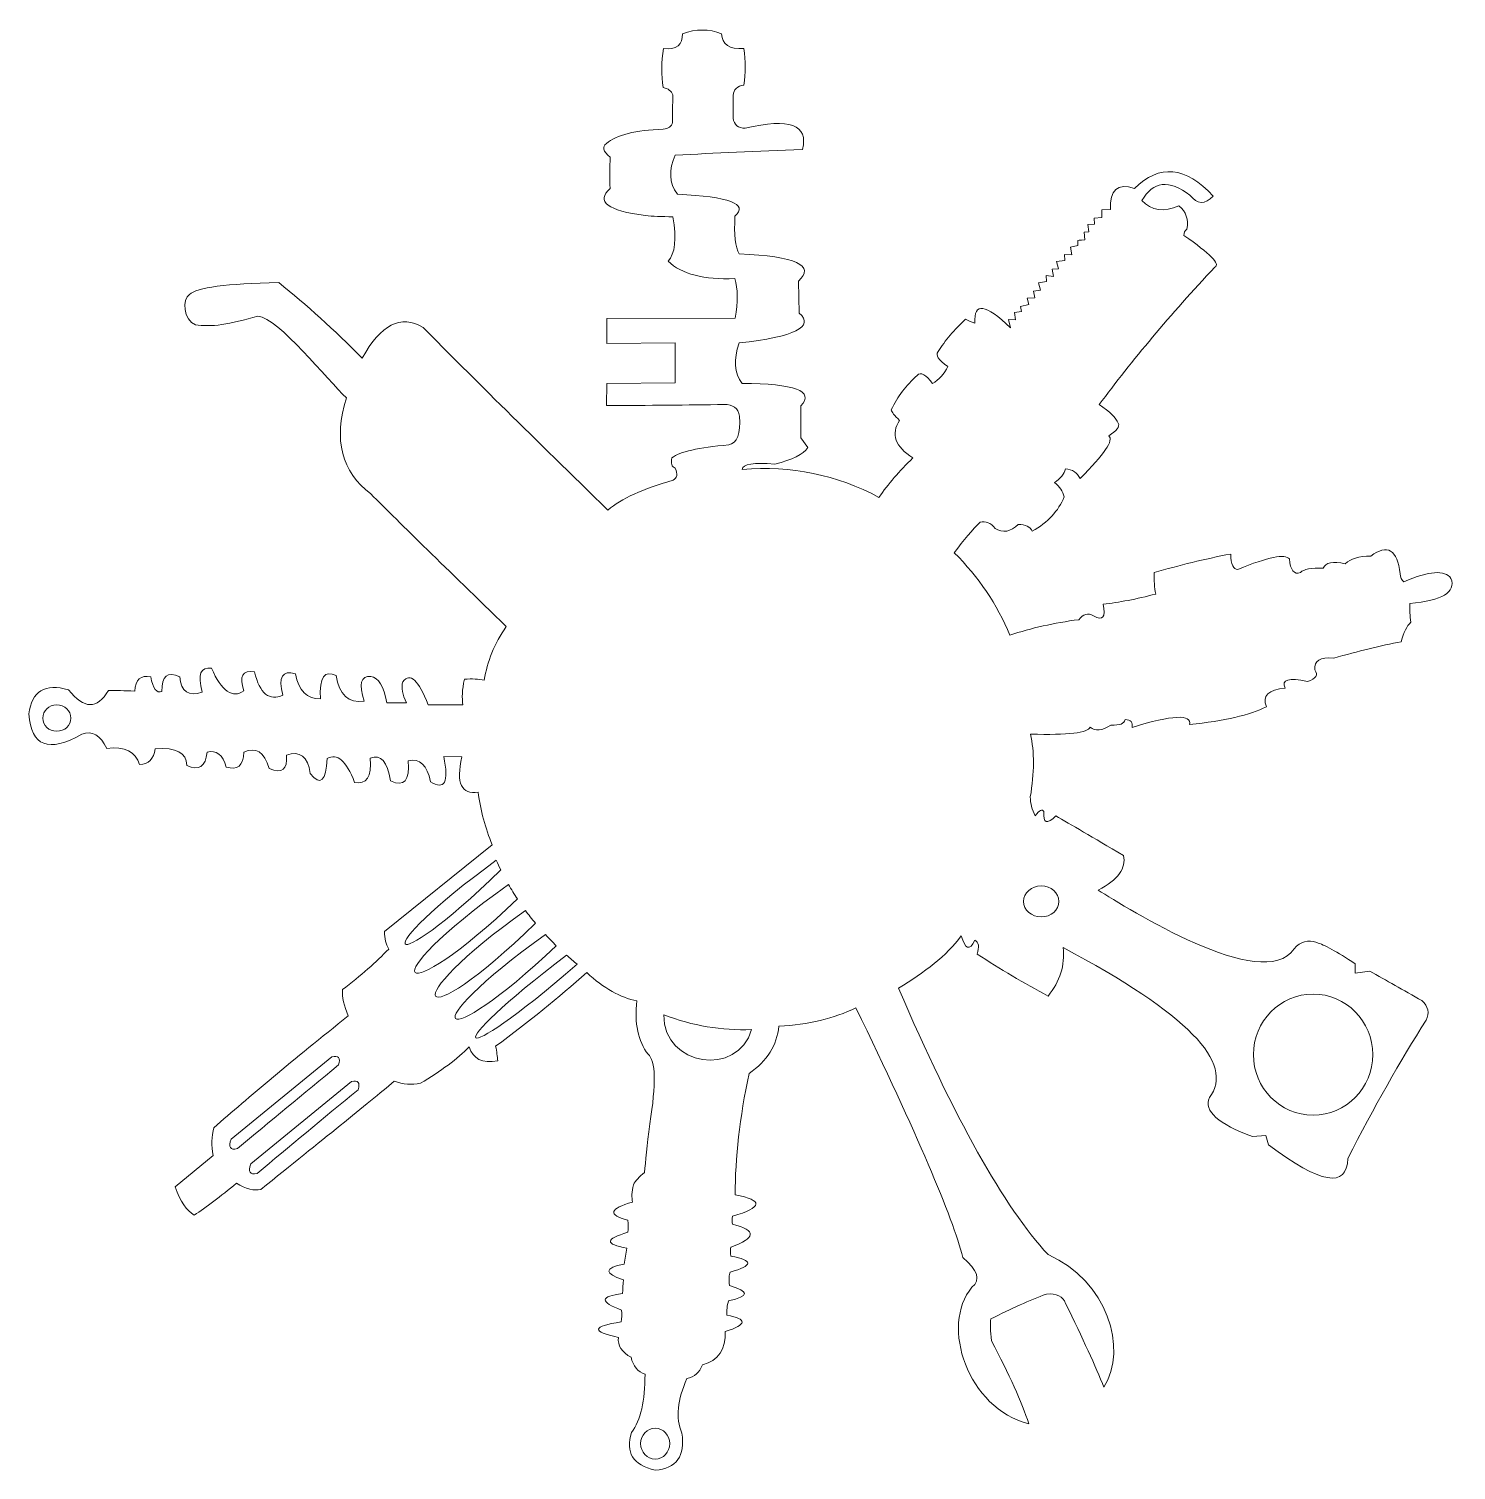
# Model space of a CAD drawing. Header units: centimetres. Extents: x -15.1 to 15.2, y -15.3 to 15.3.
import ezdxf

# ---------------------------------------------------------------- set-up
doc = ezdxf.new("R2010")
doc.units = ezdxf.units.CM
doc.header["$MEASUREMENT"] = 0
doc.layers.add('Layer 1', color=7, linetype='Continuous')

msp = doc.modelspace()

# ---------------------------------------------------------------- linework, layer by layer
at = {"layer": 'Layer 1', "color": 250, "lineweight": 20}
for points, knots in [([(0.10266, 13.22879), (1.04719, 13.45581), (1.45333, 13.30653), (1.32108, 12.78095), (1.32108, 12.78095), (0.3508, 12.74288), (-0.55172, 12.70173), (-1.38647, 12.65749), (-1.38647, 12.65749), (-1.53203, 12.34544), (-1.51733, 12.0691), (-1.34237, 11.82846), (-1.34237, 11.82846), (-0.23294, 11.77318), (0.17569, 11.61737), (-0.11647, 11.36102), (-0.11647, 11.36102), (-0.13831, 10.9672), (-0.10891, 10.69968), (-0.02827, 10.55846), (-0.02827, 10.55846), (1.1826, 10.50424), (1.60299, 10.31021), (1.23291, 9.97638), (1.23291, 9.97638), (1.23291, 9.97638), (1.25055, 9.29728), (1.25055, 9.29728), (1.25055, 9.29728), (1.58589, 9.00727), (1.15962, 8.7956), (-0.02827, 8.66228), (-0.02827, 8.66228), (-0.14764, 8.30694), (-0.12706, 8.01883), (0.03347, 7.79797), (0.03347, 7.79797), (1.16206, 7.79987), (1.57951, 7.64112), (1.28583, 7.32172), (1.28583, 7.32172), (1.28583, 7.32172), (1.28587, 6.64264), (1.28587, 6.64264), (1.28587, 6.64264), (1.28587, 6.64264), (1.4314, 6.43538), (1.4314, 6.43538), (1.4314, 6.43538), (1.34016, 6.29355), (1.10644, 6.17743), (0.73024, 6.08701), (0.73024, 6.08701), (0.28239, 6.12391), (0.05161, 6.08569), (0.03791, 5.97235), (0.03791, 5.97235), (1.08166, 6.05621), (2.05183, 5.85776), (2.9484, 5.37702), (2.9484, 5.37702), (3.14036, 5.65632), (3.38071, 5.93634), (3.66946, 6.21708), (3.66946, 6.21708), (3.29303, 6.45633), (3.19822, 6.72238), (3.38503, 7.01524), (3.38503, 7.01524), (3.27823, 7.11597), (3.21945, 7.19094), (3.20869, 7.24016), (3.20869, 7.24016), (3.34301, 7.52019), (3.52674, 7.7642), (3.7599, 7.97218), (3.7599, 7.97218), (3.84055, 8.05052), (3.94934, 7.99246), (4.08626, 7.79799), (4.08626, 7.79799), (4.22367, 7.88088), (4.33391, 8.00214), (4.41699, 8.16179), (4.41699, 8.16179), (4.21113, 8.29772), (4.14133, 8.40282), (4.20757, 8.47711), (4.20757, 8.47711), (4.35442, 8.7157), (4.54918, 8.94501), (4.79186, 9.16503), (4.79186, 9.16503), (4.83769, 9.14008), (4.90386, 9.11363), (4.99035, 9.08566), (4.99035, 9.08566), (4.96407, 9.53274), (5.21617, 9.49968), (5.74666, 8.98647), (5.74666, 8.98647), (5.74666, 8.98647), (5.70477, 9.16066), (5.70477, 9.16066), (5.70477, 9.16066), (5.70477, 9.16066), (5.8547, 9.15184), (5.8547, 9.15184), (5.8547, 9.15184), (5.8547, 9.15184), (5.83265, 9.31059), (5.83265, 9.31059), (5.83265, 9.31059), (5.83265, 9.31059), (5.98039, 9.32825), (5.98039, 9.32825), (5.98039, 9.32825), (5.98039, 9.32825), (5.95834, 9.44069), (5.95834, 9.44069), (5.95834, 9.44069), (5.95834, 9.44069), (6.13588, 9.48259), (6.13588, 9.48259), (6.13588, 9.48259), (6.13588, 9.48259), (6.10171, 9.61599), (6.10171, 9.61599), (6.10171, 9.61599), (6.10171, 9.61599), (6.26267, 9.6193), (6.26267, 9.6193), (6.26267, 9.6193), (6.26267, 9.6193), (6.23851, 9.76264), (6.23851, 9.76264), (6.23851, 9.76264), (6.23851, 9.76264), (6.38404, 9.78689), (6.38404, 9.78689), (6.38404, 9.78689), (6.38404, 9.78689), (6.34214, 9.94344), (6.34214, 9.94344), (6.34214, 9.94344), (6.34214, 9.94344), (6.51413, 9.96989), (6.51413, 9.96989), (6.51413, 9.96989), (6.51413, 9.96989), (6.50531, 10.09778), (6.50531, 10.09778), (6.50531, 10.09778), (6.50531, 10.09778), (6.66413, 10.07903), (6.66413, 10.07903), (6.66413, 10.07903), (6.66413, 10.07903), (6.63437, 10.23117), (6.63437, 10.23117), (6.63437, 10.23117), (6.63437, 10.23117), (6.76562, 10.23891), (6.76562, 10.23891), (6.76562, 10.23891), (6.76562, 10.23891), (6.72814, 10.39546), (6.72814, 10.39546), (6.72814, 10.39546), (6.72814, 10.39546), (6.90232, 10.4153), (6.90232, 10.4153), (6.90232, 10.4153), (6.90232, 10.4153), (6.89791, 10.54539), (6.89791, 10.54539), (6.89791, 10.54539), (6.89791, 10.54539), (7.05006, 10.53547), (7.05006, 10.53547), (7.05006, 10.53547), (7.05006, 10.53547), (7.02691, 10.70084), (7.02691, 10.70084), (7.02691, 10.70084), (7.02691, 10.70084), (7.17802, 10.73397), (7.17802, 10.73397), (7.17802, 10.73397), (7.17802, 10.73397), (7.18243, 10.84422), (7.18243, 10.84422), (7.18243, 10.84422), (7.16895, 10.84386), (7.21745, 10.8468), (7.32795, 10.85304), (7.32795, 10.85304), (7.32795, 10.85304), (7.31252, 11.0162), (7.31252, 11.0162), (7.31252, 11.0162), (7.31252, 11.0162), (7.41394, 11.02502), (7.41394, 11.02502), (7.41394, 11.02502), (7.41394, 11.02502), (7.38969, 11.18377), (7.38969, 11.18377), (7.38969, 11.18377), (7.38969, 11.18377), (7.53742, 11.18818), (7.53742, 11.18818), (7.53742, 11.18818), (7.53742, 11.18818), (7.5308, 11.31827), (7.5308, 11.31827), (7.5308, 11.31827), (7.5308, 11.31827), (7.69396, 11.3315), (7.69396, 11.3315), (7.69396, 11.3315), (7.69396, 11.3315), (7.69396, 11.49686), (7.69396, 11.49686), (7.69396, 11.49686), (7.69396, 11.49686), (7.87265, 11.50348), (7.87265, 11.50348), (7.87265, 11.50348), (7.85868, 11.91975), (8.02919, 12.06821), (8.38418, 11.94886), (8.38418, 11.94886), (8.91503, 12.47557), (9.47359, 12.42118), (10.05988, 11.7857), (10.05988, 11.7857), (9.88538, 11.60336), (9.72075, 11.60924), (9.56599, 11.80334), (9.56599, 11.80334), (9.12136, 12.14519), (8.78034, 12.10845), (8.54293, 11.6931), (8.54293, 11.6931), (8.74687, 11.4729), (9.00999, 11.43615), (9.33227, 11.58286), (9.33227, 11.58286), (9.48396, 11.45571), (9.53981, 11.28961), (9.49984, 11.08456), (9.49984, 11.08456), (9.45503, 11.05212), (9.43446, 11.00655), (9.43813, 10.94787), (9.43813, 10.94787), (9.99717, 10.56163), (10.21618, 10.3382), (10.09516, 10.27759), (10.09516, 10.27759), (9.14988, 9.26623), (8.32968, 8.29021), (7.63455, 7.34953), (7.63455, 7.34953), (7.86139, 7.20394), (7.99663, 7.07164), (8.04027, 6.95264), (8.04027, 6.95264), (8.07662, 6.88369), (8.009, 6.79549), (7.83742, 6.68805), (7.83742, 6.68805), (7.95118, 6.59679), (7.74833, 6.29399), (7.22888, 5.77966), (7.22888, 5.77966), (7.16941, 5.90353), (7.06504, 5.97115), (6.91578, 5.9825), (6.91578, 5.9825), (6.89029, 5.87756), (6.81238, 5.78055), (6.68207, 5.69146), (6.68207, 5.69146), (6.79553, 5.60722), (6.86462, 5.50579), (6.88932, 5.38719), (6.88932, 5.38719), (6.7674, 5.08708), (6.54103, 4.84307), (6.21022, 4.65517), (6.21022, 4.65517), (6.16955, 4.75326), (6.07036, 4.80251), (5.91267, 4.8029), (5.91267, 4.8029), (5.74957, 4.6438), (5.58495, 4.61439), (5.41881, 4.71468), (5.41881, 4.71468), (5.32787, 4.83525), (5.22277, 4.88008), (5.10351, 4.84918), (5.10351, 4.84918), (4.93759, 4.68908), (4.75312, 4.47227), (4.55009, 4.19874), (4.55009, 4.19874), (5.06823, 3.68603), (5.46218, 3.101), (5.73194, 2.44366), (5.73194, 2.44366), (6.18799, 2.59721), (6.67749, 2.70745), (7.20044, 2.77436), (7.20044, 2.77436), (7.29282, 2.89706), (7.39718, 2.92499), (7.51353, 2.85815), (7.51353, 2.85815), (7.7128, 2.74267), (7.78042, 2.82498), (7.71638, 3.10509), (7.71638, 3.10509), (8.05421, 3.14083), (8.42756, 3.21285), (8.83645, 3.32117), (8.83645, 3.32117), (8.81192, 3.45878), (8.80018, 3.61017), (8.80123, 3.77535), (8.80123, 3.77535), (9.33619, 3.93186), (9.88006, 4.06415), (10.43284, 4.17222), (10.43284, 4.17222), (10.4383, 3.94942), (10.48975, 3.84065), (10.58718, 3.8459), (10.58718, 3.8459), (11.22881, 4.10913), (11.59335, 4.18262), (11.68081, 4.06637), (11.68081, 4.06637), (11.70449, 3.82246), (11.78386, 3.72692), (11.91894, 3.77974), (11.91894, 3.77974), (11.98686, 3.84957), (12.14855, 3.88044), (12.40401, 3.87234), (12.40401, 3.87234), (12.45068, 3.99015), (12.60649, 4.02102), (12.87144, 3.96495), (12.87144, 3.96495), (12.97939, 4.07329), (13.16019, 4.12768), (13.41384, 4.12811), (13.41384, 4.12811), (13.76735, 4.39158), (13.97608, 4.26663), (14.04003, 3.75328), (14.04003, 3.75328), (14.0443, 3.67297), (14.07076, 3.61563), (14.11941, 3.58128), (14.11941, 3.58128), (14.6535, 3.81406), (14.98717, 3.83757), (15.12042, 3.65183), (15.12042, 3.65183), (15.23133, 3.35965), (14.93882, 3.18179), (14.24289, 3.11826), (14.24289, 3.11826), (14.24159, 2.98867), (14.24893, 2.85638), (14.26492, 2.72137), (14.26492, 2.72137), (14.18243, 2.64281), (14.11481, 2.50464), (14.06207, 2.30685), (14.06207, 2.30685), (13.63026, 2.22346), (13.15107, 2.10587), (12.6245, 1.95408), (12.6245, 1.95408), (12.33413, 1.98532), (12.20037, 1.903), (12.22321, 1.70713), (12.22321, 1.70713), (12.30408, 1.60151), (12.25263, 1.51919), (12.06887, 1.46018), (12.06887, 1.46018), (11.66495, 1.54659), (11.5062, 1.49956), (11.59261, 1.31907), (11.59261, 1.31907), (11.23444, 1.28813), (11.10069, 1.15583), (11.19136, 0.92217), (11.19136, 0.92217), (10.84472, 0.74707), (10.30085, 0.62066), (9.55976, 0.54294), (9.55976, 0.54294), (9.60354, 0.76839), (9.1949, 0.74781), (8.33385, 0.4812), (8.33385, 0.4812), (8.35758, 0.59313), (8.3076, 0.64899), (8.18392, 0.64877), (8.18392, 0.64877), (8.17102, 0.56034), (8.07107, 0.52212), (7.88406, 0.53412), (7.88406, 0.53412), (7.69559, 0.40966), (7.5486, 0.39496), (7.44309, 0.49002), (7.44309, 0.49002), (7.39848, 0.36646), (6.97516, 0.31648), (6.17315, 0.34008), (6.17315, 0.34008), (6.25721, -0.03572), (6.25576, -0.4811), (6.16878, -0.99608), (6.16878, -0.99608), (6.17034, -1.1354), (6.20492, -1.26991), (6.27253, -1.39961), (6.27253, -1.39961), (6.36286, -1.2746), (6.4246, -1.24447), (6.45774, -1.30921), (6.45774, -1.30921), (6.43972, -1.55369), (6.52425, -1.58456), (6.71132, -1.40181), (6.71132, -1.40181), (7.0179, -1.57675), (7.49709, -1.85603), (8.14889, -2.23966), (8.14889, -2.23966), (8.21657, -2.51068), (8.03724, -2.75762), (7.6109, -2.98049), (7.6109, -2.98049), (8.23161, -3.35176), (11.1175, -5.20338), (11.78254, -4.22845), (11.78254, -4.22845), (11.92075, -4.06871), (12.08097, -4.02461), (12.26321, -4.09616), (12.26321, -4.09616), (12.41662, -4.1363), (12.69002, -4.28697), (13.08341, -4.54816), (13.08341, -4.54816), (13.08341, -4.54816), (13.08338, -4.74387), (13.08338, -4.74387), (13.08338, -4.74387), (13.08338, -4.74387), (13.39208, -4.70424), (13.39208, -4.70424), (13.39208, -4.70424), (13.7396, -4.89716), (14.11002, -5.10589), (14.50333, -5.33042), (14.50333, -5.33042), (14.63714, -5.4557), (14.66653, -5.59387), (14.59152, -5.74492), (14.59152, -5.74492), (14.03948, -6.61386), (13.48386, -7.59577), (12.92466, -8.69064), (12.92466, -8.69064), (12.90766, -9.32733), (12.34616, -9.23032), (11.24015, -8.39961), (11.24015, -8.39961), (11.24015, -8.39961), (11.17841, -8.19676), (11.17841, -8.19676), (11.17841, -8.19676), (11.17841, -8.19676), (10.89619, -8.22322), (10.89619, -8.22322), (10.89619, -8.22322), (10.16164, -7.95259), (9.85589, -7.67625), (9.97896, -7.39419), (9.97896, -7.39419), (10.54261, -6.66237), (9.50486, -5.59816), (6.86571, -4.20155), (6.86571, -4.20155), (6.90884, -4.57602), (6.803, -4.91998), (6.54821, -5.23343), (6.54821, -5.23343), (6.03027, -4.95616), (5.5261, -4.65777), (5.03569, -4.33827), (5.03569, -4.33827), (5.08845, -4.18546), (5.07228, -4.08698), (4.98718, -4.04282), (4.98718, -4.04282), (4.87914, -4.27685), (4.78362, -4.24524), (4.7006, -3.94801), (4.7006, -3.94801), (4.38032, -4.38447), (3.92025, -4.72624), (3.36448, -5.06591), (3.36448, -5.06591), (4.53937, -7.80935), (5.61463, -9.72978), (6.54617, -10.7346), (6.54617, -10.7346), (7.81058, -11.29006), (8.24714, -12.73352), (7.7368, -13.55683), (7.7368, -13.55683), (7.55779, -13.11761), (7.28586, -12.52232), (6.92101, -11.77095), (6.92101, -11.77095), (6.86366, -11.61896), (6.72696, -11.55281), (6.5109, -11.57251), (6.5109, -11.57251), (6.15636, -11.70598), (5.76243, -11.88237), (5.32909, -12.10168), (5.32909, -12.10168), (5.31341, -12.19877), (5.31855, -12.35458), (5.34451, -12.56912), (5.34451, -12.56912), (5.72087, -13.282), (5.98545, -13.86997), (6.13825, -14.33303), (6.13825, -14.33303), (4.83346, -14.00497), (4.24404, -12.24328), (4.9256, -11.42923), (4.9256, -11.42923), (5.1158, -11.27172), (5.05185, -11.06006), (4.73376, -10.79423), (4.73376, -10.79423), (4.50937, -9.91975), (3.75091, -8.14998), (2.45836, -5.48494), (2.45836, -5.48494), (1.99258, -5.70971), (1.44578, -5.83906), (0.81796, -5.87298), (0.81796, -5.87298), (0.77927, -6.27962), (0.56761, -6.61476), (0.18296, -6.8784), (0.18296, -6.8784), (-0.01424, -7.82019), (-0.11273, -8.68157), (-0.11251, -9.46253), (-0.11251, -9.46253), (0.4937, -9.57545), (0.47497, -9.72758), (-0.16871, -9.91894), (-0.16871, -9.91894), (-0.18025, -9.98087), (-0.17915, -10.03674), (-0.1654, -10.08654), (-0.1654, -10.08654), (0.34733, -10.21784), (0.3341, -10.38063), (-0.20509, -10.57491), (-0.20509, -10.57491), (-0.21313, -10.62266), (-0.21239, -10.6866), (-0.20288, -10.76674), (-0.20288, -10.76674), (0.28144, -10.85563), (0.27629, -10.96807), (-0.21831, -11.10408), (-0.21831, -11.10408), (-0.24576, -11.1631), (-0.25017, -11.25938), (-0.23154, -11.39292), (-0.23154, -11.39292), (0.19905, -11.51375), (0.1917, -11.62106), (-0.25359, -11.71484), (-0.25359, -11.71484), (-0.28332, -11.81972), (-0.29434, -11.92262), (-0.28666, -12.02352), (-0.28666, -12.02352), (0.15411, -12.10485), (0.14235, -12.22098), (-0.32193, -12.3719), (-0.32193, -12.3719), (-0.30629, -12.74867), (-0.46799, -12.98533), (-0.80701, -13.08187), (-0.80701, -13.08187), (-0.86953, -13.24115), (-0.97976, -13.33743), (-1.13772, -13.37072), (-1.13772, -13.37072), (-1.3424, -13.82198), (-1.37915, -14.20858), (-1.24798, -14.53051), (-1.24798, -14.53051), (-1.16908, -15.02046), (-1.35797, -15.28357), (-1.81464, -15.31986), (-1.81464, -15.31986), (-2.28773, -15.20893), (-2.45456, -14.94215), (-2.31512, -14.51951), (-2.31512, -14.51951), (-2.12155, -14.2581), (-2.02674, -13.8436), (-2.0307, -13.27599), (-2.0307, -13.27599), (-2.18508, -13.22509), (-2.2843, -13.10603), (-2.32835, -12.9188), (-2.32835, -12.9188), (-2.52375, -12.81199), (-2.61342, -12.6709), (-2.59736, -12.49551), (-2.59736, -12.49551), (-3.17808, -12.37055), (-3.15823, -12.2603), (-2.53782, -12.16477), (-2.53782, -12.16477), (-2.52294, -12.08711), (-2.52, -12.00408), (-2.52898, -11.91568), (-2.52898, -11.91568), (-2.99785, -11.7356), (-2.99087, -11.618), (-2.50804, -11.5629), (-2.50804, -11.5629), (-2.50185, -11.46443), (-2.49632, -11.36668), (-2.49146, -11.26965), (-2.49146, -11.26965), (-2.90966, -11.13162), (-2.90304, -11.01991), (-2.47162, -10.93451), (-2.47162, -10.93451), (-2.47162, -10.93451), (-2.41429, -10.59497), (-2.41429, -10.59497), (-2.41429, -10.59497), (-2.89126, -10.5135), (-2.88464, -10.40105), (-2.39444, -10.25762), (-2.39444, -10.25762), (-2.38788, -10.18117), (-2.38861, -10.09665), (-2.39664, -10.00407), (-2.39664, -10.00407), (-2.82782, -9.88632), (-2.79402, -9.75697), (-2.29522, -9.61601), (-2.29522, -9.61601), (-2.31782, -9.51866), (-2.31194, -9.39666), (-2.27758, -9.25), (-2.27758, -9.25), (-2.23586, -9.16087), (-2.15648, -9.07415), (-2.03945, -8.98982), (-2.03945, -8.98982), (-2.0232, -8.75713), (-1.98644, -8.41173), (-1.92917, -7.95361), (-1.92917, -7.95361), (-1.79163, -7.09487), (-1.80338, -6.60098), (-1.96443, -6.47195), (-1.96443, -6.47195), (-2.18108, -6.1905), (-2.26046, -5.81126), (-2.20256, -5.33424), (-2.20256, -5.33424), (-2.55256, -5.26671), (-2.9083, -5.0668), (-3.26976, -4.73451), (-3.26976, -4.73451), (-3.86947, -5.26648), (-4.51623, -5.78831), (-5.21006, -6.29999), (-5.21006, -6.29999), (-5.18574, -6.41706), (-5.17104, -6.51996), (-5.16597, -6.60867), (-5.16597, -6.60867), (-5.49492, -6.66915), (-5.69633, -6.57067), (-5.7702, -6.31324), (-5.7702, -6.31324), (-6.02413, -6.57008), (-6.37103, -6.82879), (-6.8109, -7.08935), (-6.8109, -7.08935), (-6.99514, -7.12719), (-7.18035, -7.11249), (-7.36654, -7.04524), (-7.36654, -7.04524), (-7.95157, -7.53099), (-8.8982, -8.29828), (-10.20642, -9.34712), (-10.20642, -9.34712), (-10.34842, -9.38098), (-10.52187, -9.33689), (-10.72677, -9.21483), (-10.72677, -9.21483), (-11.06665, -9.50059), (-11.36651, -9.72695), (-11.62635, -9.89393), (-11.62635, -9.89393), (-11.78036, -9.79931), (-11.91559, -9.5994), (-12.03205, -9.29421), (-12.03205, -9.29421), (-12.03205, -9.29421), (-11.22066, -8.62393), (-11.22066, -8.62393), (-11.22066, -8.62393), (-11.26208, -8.41732), (-11.2562, -8.22035), (-11.20301, -8.03303), (-11.20301, -8.03303), (-10.47108, -7.3874), (-9.51858, -6.59365), (-8.34552, -5.65179), (-8.34552, -5.65179), (-8.43777, -5.43854), (-8.47893, -5.25334), (-8.469, -5.09618), (-8.469, -5.09618), (-8.07461, -4.79831), (-7.74682, -4.51021), (-7.48563, -4.23188), (-7.48563, -4.23188), (-7.54295, -4.13311), (-7.57235, -4.00817), (-7.57382, -3.85705), (-7.57382, -3.85705), (-7.57382, -3.85705), (-5.28081, -2.0138), (-5.28081, -2.0138), (-5.28081, -2.0138), (-5.4299, -1.66204), (-5.52985, -1.28869), (-5.58068, -0.89373), (-5.58068, -0.89373), (-5.93645, -0.95914), (-6.05332, -0.70853), (-5.93128, -0.14189), (-5.93128, -0.14189), (-5.93128, -0.14189), (-6.31496, -0.13529), (-6.31496, -0.13529), (-6.31496, -0.13529), (-6.20044, -0.68253), (-6.29452, -0.86186), (-6.59719, -0.67328), (-6.59719, -0.67328), (-6.66509, -0.31825), (-6.82385, -0.1698), (-7.07347, -0.22791), (-7.07347, -0.22791), (-7.03153, -0.6504), (-7.155, -0.79298), (-7.44389, -0.65565), (-7.44389, -0.65565), (-7.51003, -0.2425), (-7.65408, -0.08081), (-7.87604, -0.17058), (-7.87604, -0.17058), (-7.8439, -0.56814), (-7.95561, -0.74012), (-8.21118, -0.68652), (-8.21118, -0.68652), (-8.38701, -0.22636), (-8.58104, -0.05732), (-8.79327, -0.1794), (-8.79327, -0.1794), (-8.81281, -0.66258), (-8.93334, -0.76841), (-9.15486, -0.4969), (-9.15486, -0.4969), (-9.20512, -0.13597), (-9.37416, -0.00664), (-9.66197, -0.10889), (-9.66197, -0.10889), (-9.63158, -0.41277), (-9.75359, -0.50685), (-10.02798, -0.39111), (-10.02798, -0.39111), (-10.13214, -0.03701), (-10.31147, 0.07765), (-10.56597, -0.04715), (-10.56597, -0.04715), (-10.58056, -0.3322), (-10.7055, -0.43656), (-10.94079, -0.36024), (-10.94079, -0.36024), (-11.01767, -0.09733), (-11.15437, 0.0085), (-11.3509, -0.04274), (-11.3509, -0.04274), (-11.37968, -0.35438), (-11.52374, -0.44846), (-11.78308, -0.32498), (-11.78308, -0.32498), (-11.78316, -0.05632), (-12.00659, 0.06127), (-12.45336, 0.0278), (-12.45336, 0.0278), (-12.48436, -0.19172), (-12.59607, -0.30343), (-12.78849, -0.30734), (-12.78849, -0.30734), (-12.86959, -0.03418), (-13.10183, 0.08048), (-13.48523, 0.03662), (-13.48523, 0.03662), (-13.61733, 0.31978), (-13.79372, 0.41973), (-14.0144, 0.33648), (-14.0144, 0.33648), (-14.72058, -0.06322), (-15.09688, 0.08083), (-15.1433, 0.76863), (-15.1433, 0.76863), (-15.08254, 1.25206), (-14.80032, 1.42404), (-14.29663, 1.28458), (-14.29663, 1.28458), (-13.9696, 0.8668), (-13.68737, 0.86091), (-13.44995, 1.2669), (-13.44995, 1.2669), (-13.29112, 1.27069), (-13.10444, 1.26628), (-12.88991, 1.25367), (-12.88991, 1.25367), (-12.87361, 1.50107), (-12.76043, 1.6025), (-12.55036, 1.55794), (-12.55036, 1.55794), (-12.49904, 1.30631), (-12.41966, 1.20341), (-12.31222, 1.24923), (-12.31222, 1.24923), (-12.31824, 1.58056), (-12.19182, 1.68492), (-11.93298, 1.56232), (-11.93298, 1.56232), (-11.89949, 1.24109), (-11.74074, 1.13231), (-11.45673, 1.236), (-11.45673, 1.236), (-11.55434, 1.60927), (-11.4882, 1.77831), (-11.25829, 1.74312), (-11.25829, 1.74312), (-11.03525, 1.25424), (-10.80592, 1.09254), (-10.57031, 1.25802), (-10.57031, 1.25802), (-10.66975, 1.57369), (-10.59332, 1.70892), (-10.341, 1.66371), (-10.341, 1.66371), (-10.22612, 1.1994), (-10.02474, 1.03477), (-9.73687, 1.16982), (-9.73687, 1.16982), (-9.83962, 1.55517), (-9.74995, 1.70657), (-9.46788, 1.62402), (-9.46788, 1.62402), (-9.39846, 1.26025), (-9.22207, 1.0824), (-8.93871, 1.09045), (-8.93871, 1.09045), (-8.96414, 1.5488), (-8.85242, 1.71343), (-8.60357, 1.58434), (-8.60357, 1.58434), (-8.53641, 1.17866), (-8.33796, 0.99713), (-8.00823, 1.03974), (-8.00823, 1.03974), (-8.12706, 1.40804), (-8.07856, 1.58369), (-7.86271, 1.5667), (-7.86271, 1.5667), (-7.70475, 1.54443), (-7.5923, 1.35849), (-7.52536, 1.00887), (-7.52536, 1.00887), (-7.52536, 1.00887), (-7.10644, 1.00446), (-7.10644, 1.00446), (-7.10644, 1.00446), (-7.19613, 1.1816), (-7.22185, 1.33153), (-7.18361, 1.45425), (-7.18361, 1.45425), (-7.02713, 1.65753), (-6.8478, 1.49363), (-6.64562, 0.96256), (-6.64562, 0.96256), (-6.64562, 0.96256), (-5.90476, 0.9603), (-5.90476, 0.9603), (-5.90476, 0.9603), (-5.93089, 1.10497), (-5.92061, 1.28724), (-5.8739, 1.50711), (-5.8739, 1.50711), (-5.70874, 1.51996), (-5.56761, 1.51408), (-5.45051, 1.48946), (-5.45051, 1.48946), (-5.39059, 1.88005), (-5.23477, 2.26075), (-4.98305, 2.63157), (-4.98305, 2.63157), (-6.25731, 3.86196), (-7.21864, 4.8027), (-7.86704, 5.45379), (-7.86704, 5.45379), (-8.49138, 5.91898), (-8.66371, 6.59882), (-8.38404, 7.49332), (-8.38404, 7.49332), (-8.78023, 7.86945), (-9.83654, 9.19623), (-10.26703, 9.23517), (-10.26703, 9.23517), (-10.8501, 9.05621), (-11.29254, 8.99447), (-11.59436, 9.04996), (-11.59436, 9.04996), (-11.85784, 9.13769), (-11.87954, 9.6072), (-11.72666, 9.69379), (-11.72666, 9.69379), (-11.56838, 9.84231), (-10.93484, 9.9261), (-9.82605, 9.94514), (-9.82605, 9.94514), (-9.23371, 9.47505), (-8.64135, 8.94001), (-8.04895, 8.34002), (-8.04895, 8.34002), (-7.65615, 9.05526), (-7.22399, 9.27281), (-6.75246, 8.99265), (-6.75246, 8.99265), (-5.70078, 7.92759), (-4.38962, 6.63261), (-2.81897, 5.10771), (-2.81897, 5.10771), (-2.53613, 5.348), (-2.07311, 5.55967), (-1.4299, 5.74271), (-1.4299, 5.74271), (-1.34574, 5.78844), (-1.33178, 5.87297), (-1.38802, 5.9963), (-1.38802, 5.9963), (-1.46281, 6.02801), (-1.4856, 6.10224), (-1.45638, 6.21899), (-1.45638, 6.21899), (-1.29432, 6.34813), (-0.89157, 6.43926), (-0.24811, 6.49239), (-0.24811, 6.49239), (-0.07211, 6.52648), (0.00432, 6.73081), (-0.0188, 7.10537), (-0.0188, 7.10537), (-0.05062, 7.27413), (-0.1594, 7.35645), (-0.34513, 7.35231), (-0.34513, 7.35231), (-1.12123, 7.34149), (-1.95612, 7.33415), (-2.84982, 7.3303), (-2.84982, 7.3303), (-2.84982, 7.3303), (-2.84541, 7.79773), (-2.84541, 7.79773), (-2.84541, 7.79773), (-2.84541, 7.79773), (-1.39019, 7.81097), (-1.39019, 7.81097), (-1.39019, 7.81097), (-1.39019, 7.81097), (-1.38578, 8.66205), (-1.38578, 8.66205), (-1.38578, 8.66205), (-1.38578, 8.66205), (-2.84099, 8.65323), (-2.84099, 8.65323), (-2.84099, 8.65323), (-2.84082, 8.61798), (-2.84265, 8.79401), (-2.84648, 9.18131), (-2.84648, 9.18131), (-2.84648, 9.18131), (-0.11241, 9.19015), (-0.11241, 9.19015), (-0.11241, 9.19015), (-0.04921, 9.53539), (-0.05214, 9.81614), (-0.1212, 10.03241), (-0.1212, 10.03241), (-0.77422, 10.00357), (-1.24753, 10.12704), (-1.54113, 10.40283), (-1.54113, 10.40283), (-1.39041, 10.55872), (-1.35586, 10.87402), (-1.43746, 11.34872), (-1.43746, 11.34872), (-1.68169, 11.34814), (-1.87571, 11.35549), (-2.01953, 11.37077), (-2.01953, 11.37077), (-2.82892, 11.4782), (-3.08028, 11.67003), (-2.7736, 11.94626), (-2.7736, 11.94626), (-2.78691, 12.18004), (-2.78544, 12.40273), (-2.76918, 12.61434), (-2.76918, 12.61434), (-2.92336, 12.74243), (-2.95129, 12.84027), (-2.85297, 12.90784), (-2.85297, 12.90784), (-2.637, 13.08965), (-2.23431, 13.19089), (-1.64488, 13.21153), (-1.64488, 13.21153), (-1.53166, 13.21793), (-1.46418, 13.26531), (-1.44246, 13.35365), (-1.44246, 13.35365), (-1.44314, 13.54029), (-1.44243, 13.73554), (-1.4403, 13.9394), (-1.4403, 13.9394), (-1.47088, 14.02437), (-1.538, 14.07607), (-1.64166, 14.09449), (-1.64166, 14.09449), (-1.68258, 14.36007), (-1.68185, 14.63717), (-1.6395, 14.92576), (-1.6395, 14.92576), (-1.35917, 14.89922), (-1.22421, 15.00474), (-1.23464, 15.24232), (-1.23464, 15.24232), (-0.94423, 15.34572), (-0.66643, 15.34572), (-0.40125, 15.24232), (-0.40125, 15.24232), (-0.39358, 15.01497), (-0.23565, 14.90945), (0.07252, 14.92577), (0.07252, 14.92577), (0.11272, 14.6601), (0.11271, 14.40095), (0.07251, 14.14832), (0.07251, 14.14832), (-0.06706, 14.12852), (-0.14387, 14.0553), (-0.15791, 13.92867), (-0.15791, 13.92867), (-0.15791, 13.92867), (-0.15576, 13.44844), (-0.15576, 13.44844), (-0.15576, 13.44844), (-0.13226, 13.30299), (-0.04612, 13.22977), (0.10266, 13.22879)], [0, 0, 0, 0, 0.00358423, 0.00358423, 0.00358423, 0.00358423, 0.00716846, 0.00716846, 0.00716846, 0.00716846, 0.01075269, 0.01075269, 0.01075269, 0.01075269, 0.01433692, 0.01433692, 0.01433692, 0.01433692, 0.01792115, 0.01792115, 0.01792115, 0.01792115, 0.02150538, 0.02150538, 0.02150538, 0.02150538, 0.02508961, 0.02508961, 0.02508961, 0.02508961, 0.02867384, 0.02867384, 0.02867384, 0.02867384, 0.03225806, 0.03225806, 0.03225806, 0.03225806, 0.03584229, 0.03584229, 0.03584229, 0.03584229, 0.03942652, 0.03942652, 0.03942652, 0.03942652, 0.04301075, 0.04301075, 0.04301075, 0.04301075, 0.04659498, 0.04659498, 0.04659498, 0.04659498, 0.05017921, 0.05017921, 0.05017921, 0.05017921, 0.05376344, 0.05376344, 0.05376344, 0.05376344, 0.05734767, 0.05734767, 0.05734767, 0.05734767, 0.0609319, 0.0609319, 0.0609319, 0.0609319, 0.06451613, 0.06451613, 0.06451613, 0.06451613, 0.06810036, 0.06810036, 0.06810036, 0.06810036, 0.07168459, 0.07168459, 0.07168459, 0.07168459, 0.07526882, 0.07526882, 0.07526882, 0.07526882, 0.07885305, 0.07885305, 0.07885305, 0.07885305, 0.08243728, 0.08243728, 0.08243728, 0.08243728, 0.08602151, 0.08602151, 0.08602151, 0.08602151, 0.08960573, 0.08960573, 0.08960573, 0.08960573, 0.09318996, 0.09318996, 0.09318996, 0.09318996, 0.09677419, 0.09677419, 0.09677419, 0.09677419, 0.10035842, 0.10035842, 0.10035842, 0.10035842, 0.10394265, 0.10394265, 0.10394265, 0.10394265, 0.10752688, 0.10752688, 0.10752688, 0.10752688, 0.11111111, 0.11111111, 0.11111111, 0.11111111, 0.11469534, 0.11469534, 0.11469534, 0.11469534, 0.11827957, 0.11827957, 0.11827957, 0.11827957, 0.1218638, 0.1218638, 0.1218638, 0.1218638, 0.12544803, 0.12544803, 0.12544803, 0.12544803, 0.12903226, 0.12903226, 0.12903226, 0.12903226, 0.13261649, 0.13261649, 0.13261649, 0.13261649, 0.13620072, 0.13620072, 0.13620072, 0.13620072, 0.13978495, 0.13978495, 0.13978495, 0.13978495, 0.14336918, 0.14336918, 0.14336918, 0.14336918, 0.14695341, 0.14695341, 0.14695341, 0.14695341, 0.15053763, 0.15053763, 0.15053763, 0.15053763, 0.15412186, 0.15412186, 0.15412186, 0.15412186, 0.15770609, 0.15770609, 0.15770609, 0.15770609, 0.16129032, 0.16129032, 0.16129032, 0.16129032, 0.16487455, 0.16487455, 0.16487455, 0.16487455, 0.16845878, 0.16845878, 0.16845878, 0.16845878, 0.17204301, 0.17204301, 0.17204301, 0.17204301, 0.17562724, 0.17562724, 0.17562724, 0.17562724, 0.17921147, 0.17921147, 0.17921147, 0.17921147, 0.1827957, 0.1827957, 0.1827957, 0.1827957, 0.18637993, 0.18637993, 0.18637993, 0.18637993, 0.18996416, 0.18996416, 0.18996416, 0.18996416, 0.19354839, 0.19354839, 0.19354839, 0.19354839, 0.19713262, 0.19713262, 0.19713262, 0.19713262, 0.20071685, 0.20071685, 0.20071685, 0.20071685, 0.20430108, 0.20430108, 0.20430108, 0.20430108, 0.2078853, 0.2078853, 0.2078853, 0.2078853, 0.21146953, 0.21146953, 0.21146953, 0.21146953, 0.21505376, 0.21505376, 0.21505376, 0.21505376, 0.21863799, 0.21863799, 0.21863799, 0.21863799, 0.22222222, 0.22222222, 0.22222222, 0.22222222, 0.22580645, 0.22580645, 0.22580645, 0.22580645, 0.22939068, 0.22939068, 0.22939068, 0.22939068, 0.23297491, 0.23297491, 0.23297491, 0.23297491, 0.23655914, 0.23655914, 0.23655914, 0.23655914, 0.24014337, 0.24014337, 0.24014337, 0.24014337, 0.2437276, 0.2437276, 0.2437276, 0.2437276, 0.24731183, 0.24731183, 0.24731183, 0.24731183, 0.25089606, 0.25089606, 0.25089606, 0.25089606, 0.25448029, 0.25448029, 0.25448029, 0.25448029, 0.25806452, 0.25806452, 0.25806452, 0.25806452, 0.26164875, 0.26164875, 0.26164875, 0.26164875, 0.26523297, 0.26523297, 0.26523297, 0.26523297, 0.2688172, 0.2688172, 0.2688172, 0.2688172, 0.27240143, 0.27240143, 0.27240143, 0.27240143, 0.27598566, 0.27598566, 0.27598566, 0.27598566, 0.27956989, 0.27956989, 0.27956989, 0.27956989, 0.28315412, 0.28315412, 0.28315412, 0.28315412, 0.28673835, 0.28673835, 0.28673835, 0.28673835, 0.29032258, 0.29032258, 0.29032258, 0.29032258, 0.29390681, 0.29390681, 0.29390681, 0.29390681, 0.29749104, 0.29749104, 0.29749104, 0.29749104, 0.30107527, 0.30107527, 0.30107527, 0.30107527, 0.3046595, 0.3046595, 0.3046595, 0.3046595, 0.30824373, 0.30824373, 0.30824373, 0.30824373, 0.31182796, 0.31182796, 0.31182796, 0.31182796, 0.31541219, 0.31541219, 0.31541219, 0.31541219, 0.31899642, 0.31899642, 0.31899642, 0.31899642, 0.32258065, 0.32258065, 0.32258065, 0.32258065, 0.32616487, 0.32616487, 0.32616487, 0.32616487, 0.3297491, 0.3297491, 0.3297491, 0.3297491, 0.33333333, 0.33333333, 0.33333333, 0.33333333, 0.33691756, 0.33691756, 0.33691756, 0.33691756, 0.34050179, 0.34050179, 0.34050179, 0.34050179, 0.34408602, 0.34408602, 0.34408602, 0.34408602, 0.34767025, 0.34767025, 0.34767025, 0.34767025, 0.35125448, 0.35125448, 0.35125448, 0.35125448, 0.35483871, 0.35483871, 0.35483871, 0.35483871, 0.35842294, 0.35842294, 0.35842294, 0.35842294, 0.36200717, 0.36200717, 0.36200717, 0.36200717, 0.3655914, 0.3655914, 0.3655914, 0.3655914, 0.36917563, 0.36917563, 0.36917563, 0.36917563, 0.37275986, 0.37275986, 0.37275986, 0.37275986, 0.37634409, 0.37634409, 0.37634409, 0.37634409, 0.37992832, 0.37992832, 0.37992832, 0.37992832, 0.38351254, 0.38351254, 0.38351254, 0.38351254, 0.38709677, 0.38709677, 0.38709677, 0.38709677, 0.390681, 0.390681, 0.390681, 0.390681, 0.39426523, 0.39426523, 0.39426523, 0.39426523, 0.39784946, 0.39784946, 0.39784946, 0.39784946, 0.40143369, 0.40143369, 0.40143369, 0.40143369, 0.40501792, 0.40501792, 0.40501792, 0.40501792, 0.40860215, 0.40860215, 0.40860215, 0.40860215, 0.41218638, 0.41218638, 0.41218638, 0.41218638, 0.41577061, 0.41577061, 0.41577061, 0.41577061, 0.41935484, 0.41935484, 0.41935484, 0.41935484, 0.42293907, 0.42293907, 0.42293907, 0.42293907, 0.4265233, 0.4265233, 0.4265233, 0.4265233, 0.43010753, 0.43010753, 0.43010753, 0.43010753, 0.43369176, 0.43369176, 0.43369176, 0.43369176, 0.43727599, 0.43727599, 0.43727599, 0.43727599, 0.44086022, 0.44086022, 0.44086022, 0.44086022, 0.44444444, 0.44444444, 0.44444444, 0.44444444, 0.44802867, 0.44802867, 0.44802867, 0.44802867, 0.4516129, 0.4516129, 0.4516129, 0.4516129, 0.45519713, 0.45519713, 0.45519713, 0.45519713, 0.45878136, 0.45878136, 0.45878136, 0.45878136, 0.46236559, 0.46236559, 0.46236559, 0.46236559, 0.46594982, 0.46594982, 0.46594982, 0.46594982, 0.46953405, 0.46953405, 0.46953405, 0.46953405, 0.47311828, 0.47311828, 0.47311828, 0.47311828, 0.47670251, 0.47670251, 0.47670251, 0.47670251, 0.48028674, 0.48028674, 0.48028674, 0.48028674, 0.48387097, 0.48387097, 0.48387097, 0.48387097, 0.4874552, 0.4874552, 0.4874552, 0.4874552, 0.49103943, 0.49103943, 0.49103943, 0.49103943, 0.49462366, 0.49462366, 0.49462366, 0.49462366, 0.49820789, 0.49820789, 0.49820789, 0.49820789, 0.50179211, 0.50179211, 0.50179211, 0.50179211, 0.50537634, 0.50537634, 0.50537634, 0.50537634, 0.50896057, 0.50896057, 0.50896057, 0.50896057, 0.5125448, 0.5125448, 0.5125448, 0.5125448, 0.51612903, 0.51612903, 0.51612903, 0.51612903, 0.51971326, 0.51971326, 0.51971326, 0.51971326, 0.52329749, 0.52329749, 0.52329749, 0.52329749, 0.52688172, 0.52688172, 0.52688172, 0.52688172, 0.53046595, 0.53046595, 0.53046595, 0.53046595, 0.53405018, 0.53405018, 0.53405018, 0.53405018, 0.53763441, 0.53763441, 0.53763441, 0.53763441, 0.54121864, 0.54121864, 0.54121864, 0.54121864, 0.54480287, 0.54480287, 0.54480287, 0.54480287, 0.5483871, 0.5483871, 0.5483871, 0.5483871, 0.55197133, 0.55197133, 0.55197133, 0.55197133, 0.55555556, 0.55555556, 0.55555556, 0.55555556, 0.55913978, 0.55913978, 0.55913978, 0.55913978, 0.56272401, 0.56272401, 0.56272401, 0.56272401, 0.56630824, 0.56630824, 0.56630824, 0.56630824, 0.56989247, 0.56989247, 0.56989247, 0.56989247, 0.5734767, 0.5734767, 0.5734767, 0.5734767, 0.57706093, 0.57706093, 0.57706093, 0.57706093, 0.58064516, 0.58064516, 0.58064516, 0.58064516, 0.58422939, 0.58422939, 0.58422939, 0.58422939, 0.58781362, 0.58781362, 0.58781362, 0.58781362, 0.59139785, 0.59139785, 0.59139785, 0.59139785, 0.59498208, 0.59498208, 0.59498208, 0.59498208, 0.59856631, 0.59856631, 0.59856631, 0.59856631, 0.60215054, 0.60215054, 0.60215054, 0.60215054, 0.60573477, 0.60573477, 0.60573477, 0.60573477, 0.609319, 0.609319, 0.609319, 0.609319, 0.61290323, 0.61290323, 0.61290323, 0.61290323, 0.61648746, 0.61648746, 0.61648746, 0.61648746, 0.62007168, 0.62007168, 0.62007168, 0.62007168, 0.62365591, 0.62365591, 0.62365591, 0.62365591, 0.62724014, 0.62724014, 0.62724014, 0.62724014, 0.63082437, 0.63082437, 0.63082437, 0.63082437, 0.6344086, 0.6344086, 0.6344086, 0.6344086, 0.63799283, 0.63799283, 0.63799283, 0.63799283, 0.64157706, 0.64157706, 0.64157706, 0.64157706, 0.64516129, 0.64516129, 0.64516129, 0.64516129, 0.64874552, 0.64874552, 0.64874552, 0.64874552, 0.65232975, 0.65232975, 0.65232975, 0.65232975, 0.65591398, 0.65591398, 0.65591398, 0.65591398, 0.65949821, 0.65949821, 0.65949821, 0.65949821, 0.66308244, 0.66308244, 0.66308244, 0.66308244, 0.66666667, 0.66666667, 0.66666667, 0.66666667, 0.6702509, 0.6702509, 0.6702509, 0.6702509, 0.67383513, 0.67383513, 0.67383513, 0.67383513, 0.67741935, 0.67741935, 0.67741935, 0.67741935, 0.68100358, 0.68100358, 0.68100358, 0.68100358, 0.68458781, 0.68458781, 0.68458781, 0.68458781, 0.68817204, 0.68817204, 0.68817204, 0.68817204, 0.69175627, 0.69175627, 0.69175627, 0.69175627, 0.6953405, 0.6953405, 0.6953405, 0.6953405, 0.69892473, 0.69892473, 0.69892473, 0.69892473, 0.70250896, 0.70250896, 0.70250896, 0.70250896, 0.70609319, 0.70609319, 0.70609319, 0.70609319, 0.70967742, 0.70967742, 0.70967742, 0.70967742, 0.71326165, 0.71326165, 0.71326165, 0.71326165, 0.71684588, 0.71684588, 0.71684588, 0.71684588, 0.72043011, 0.72043011, 0.72043011, 0.72043011, 0.72401434, 0.72401434, 0.72401434, 0.72401434, 0.72759857, 0.72759857, 0.72759857, 0.72759857, 0.7311828, 0.7311828, 0.7311828, 0.7311828, 0.73476703, 0.73476703, 0.73476703, 0.73476703, 0.73835125, 0.73835125, 0.73835125, 0.73835125, 0.74193548, 0.74193548, 0.74193548, 0.74193548, 0.74551971, 0.74551971, 0.74551971, 0.74551971, 0.74910394, 0.74910394, 0.74910394, 0.74910394, 0.75268817, 0.75268817, 0.75268817, 0.75268817, 0.7562724, 0.7562724, 0.7562724, 0.7562724, 0.75985663, 0.75985663, 0.75985663, 0.75985663, 0.76344086, 0.76344086, 0.76344086, 0.76344086, 0.76702509, 0.76702509, 0.76702509, 0.76702509, 0.77060932, 0.77060932, 0.77060932, 0.77060932, 0.77419355, 0.77419355, 0.77419355, 0.77419355, 0.77777778, 0.77777778, 0.77777778, 0.77777778, 0.78136201, 0.78136201, 0.78136201, 0.78136201, 0.78494624, 0.78494624, 0.78494624, 0.78494624, 0.78853047, 0.78853047, 0.78853047, 0.78853047, 0.7921147, 0.7921147, 0.7921147, 0.7921147, 0.79569892, 0.79569892, 0.79569892, 0.79569892, 0.79928315, 0.79928315, 0.79928315, 0.79928315, 0.80286738, 0.80286738, 0.80286738, 0.80286738, 0.80645161, 0.80645161, 0.80645161, 0.80645161, 0.81003584, 0.81003584, 0.81003584, 0.81003584, 0.81362007, 0.81362007, 0.81362007, 0.81362007, 0.8172043, 0.8172043, 0.8172043, 0.8172043, 0.82078853, 0.82078853, 0.82078853, 0.82078853, 0.82437276, 0.82437276, 0.82437276, 0.82437276, 0.82795699, 0.82795699, 0.82795699, 0.82795699, 0.83154122, 0.83154122, 0.83154122, 0.83154122, 0.83512545, 0.83512545, 0.83512545, 0.83512545, 0.83870968, 0.83870968, 0.83870968, 0.83870968, 0.84229391, 0.84229391, 0.84229391, 0.84229391, 0.84587814, 0.84587814, 0.84587814, 0.84587814, 0.84946237, 0.84946237, 0.84946237, 0.84946237, 0.85304659, 0.85304659, 0.85304659, 0.85304659, 0.85663082, 0.85663082, 0.85663082, 0.85663082, 0.86021505, 0.86021505, 0.86021505, 0.86021505, 0.86379928, 0.86379928, 0.86379928, 0.86379928, 0.86738351, 0.86738351, 0.86738351, 0.86738351, 0.87096774, 0.87096774, 0.87096774, 0.87096774, 0.87455197, 0.87455197, 0.87455197, 0.87455197, 0.8781362, 0.8781362, 0.8781362, 0.8781362, 0.88172043, 0.88172043, 0.88172043, 0.88172043, 0.88530466, 0.88530466, 0.88530466, 0.88530466, 0.88888889, 0.88888889, 0.88888889, 0.88888889, 0.89247312, 0.89247312, 0.89247312, 0.89247312, 0.89605735, 0.89605735, 0.89605735, 0.89605735, 0.89964158, 0.89964158, 0.89964158, 0.89964158, 0.90322581, 0.90322581, 0.90322581, 0.90322581, 0.90681004, 0.90681004, 0.90681004, 0.90681004, 0.91039427, 0.91039427, 0.91039427, 0.91039427, 0.91397849, 0.91397849, 0.91397849, 0.91397849, 0.91756272, 0.91756272, 0.91756272, 0.91756272, 0.92114695, 0.92114695, 0.92114695, 0.92114695, 0.92473118, 0.92473118, 0.92473118, 0.92473118, 0.92831541, 0.92831541, 0.92831541, 0.92831541, 0.93189964, 0.93189964, 0.93189964, 0.93189964, 0.93548387, 0.93548387, 0.93548387, 0.93548387, 0.9390681, 0.9390681, 0.9390681, 0.9390681, 0.94265233, 0.94265233, 0.94265233, 0.94265233, 0.94623656, 0.94623656, 0.94623656, 0.94623656, 0.94982079, 0.94982079, 0.94982079, 0.94982079, 0.95340502, 0.95340502, 0.95340502, 0.95340502, 0.95698925, 0.95698925, 0.95698925, 0.95698925, 0.96057348, 0.96057348, 0.96057348, 0.96057348, 0.96415771, 0.96415771, 0.96415771, 0.96415771, 0.96774194, 0.96774194, 0.96774194, 0.96774194, 0.97132616, 0.97132616, 0.97132616, 0.97132616, 0.97491039, 0.97491039, 0.97491039, 0.97491039, 0.97849462, 0.97849462, 0.97849462, 0.97849462, 0.98207885, 0.98207885, 0.98207885, 0.98207885, 0.98566308, 0.98566308, 0.98566308, 0.98566308, 0.98924731, 0.98924731, 0.98924731, 0.98924731, 0.99283154, 0.99283154, 0.99283154, 0.99283154, 1, 1, 1, 1]), ([(-14.54767, 0.96093), (-14.38206, 0.96093), (-14.24781, 0.83556), (-14.24781, 0.68091), (-14.24781, 0.68091), (-14.24781, 0.52626), (-14.38206, 0.40089), (-14.54767, 0.40089), (-14.54767, 0.40089), (-14.71328, 0.40089), (-14.84753, 0.52626), (-14.84753, 0.68091), (-14.84753, 0.68091), (-14.84753, 0.83556), (-14.71328, 0.96093), (-14.54767, 0.96093)], [0, 0, 0, 0, 0.2, 0.2, 0.2, 0.2, 0.4, 0.4, 0.4, 0.4, 0.6, 0.6, 0.6, 0.6, 1, 1, 1, 1]), ([(-5.19468, -2.34408), (-5.16463, -2.41276), (-5.13314, -2.4808), (-5.10025, -2.54819), (-5.10025, -2.54819), (-7.59992, -4.98625), (-7.993, -4.37139), (-5.19468, -2.34408)], [0, 0, 0, 0, 0.33333333, 0.33333333, 0.33333333, 0.33333333, 1, 1, 1, 1]), ([(-4.93588, -2.85891), (-4.87654, -2.96281), (-4.81361, -3.06509), (-4.74709, -3.16574), (-4.74709, -3.16574), (-7.28367, -5.60522), (-7.94631, -5.00024), (-4.93588, -2.85891)], [0, 0, 0, 0, 0.33333333, 0.33333333, 0.33333333, 0.33333333, 1, 1, 1, 1]), ([(6.40078, -2.88879), (6.60779, -2.88879), (6.7756, -3.03686), (6.7756, -3.21952), (6.7756, -3.21952), (6.7756, -3.40218), (6.60779, -3.55025), (6.40078, -3.55025), (6.40078, -3.55025), (6.19377, -3.55025), (6.02596, -3.40218), (6.02596, -3.21952), (6.02596, -3.21952), (6.02596, -3.03686), (6.19377, -2.88879), (6.40078, -2.88879)], [0, 0, 0, 0, 0.2, 0.2, 0.2, 0.2, 0.4, 0.4, 0.4, 0.4, 0.6, 0.6, 0.6, 0.6, 1, 1, 1, 1]), ([(-4.57493, -3.41177), (-4.50726, -3.50327), (-4.43645, -3.59336), (-4.36251, -3.68202), (-4.36251, -3.68202), (-6.91544, -6.18604), (-7.40077, -5.40805), (-4.57493, -3.41177)], [0, 0, 0, 0, 0.33333333, 0.33333333, 0.33333333, 0.33333333, 1, 1, 1, 1]), ([(-4.14727, -3.92661), (-4.07355, -4.00609), (-3.99714, -4.08438), (-3.91806, -4.16144), (-3.91806, -4.16144), (-6.43046, -6.54807), (-7.04152, -5.98797), (-4.14727, -3.92661)], [0, 0, 0, 0, 0.33333333, 0.33333333, 0.33333333, 0.33333333, 1, 1, 1, 1]), ([(-3.70272, -4.36241), (-3.62886, -4.42846), (-3.55291, -4.49359), (-3.47489, -4.55777), (-3.47489, -4.55777), (-6.16554, -6.88423), (-6.45755, -6.4575), (-3.70272, -4.36241)], [0, 0, 0, 0, 0.33333333, 0.33333333, 0.33333333, 0.33333333, 1, 1, 1, 1]), ([(12.18651, -5.19078), (12.88791, -5.19078), (13.45651, -5.76728), (13.45651, -6.47842), (13.45651, -6.47842), (13.45651, -7.18956), (12.88791, -7.76606), (12.18651, -7.76606), (12.18651, -7.76606), (11.48511, -7.76606), (10.91651, -7.18956), (10.91651, -6.47842), (10.91651, -6.47842), (10.91651, -5.76728), (11.48511, -5.19078), (12.18651, -5.19078)], [0, 0, 0, 0, 0.2, 0.2, 0.2, 0.2, 0.4, 0.4, 0.4, 0.4, 0.6, 0.6, 0.6, 0.6, 1, 1, 1, 1]), ([(-1.62926, -5.63165), (-1.01969, -5.86675), (-0.39792, -5.97111), (0.23606, -5.94474), (0.23606, -5.94474), (-0.04829, -6.95565), (-1.63581, -6.74545), (-1.62926, -5.63165)], [0, 0, 0, 0, 0.33333333, 0.33333333, 0.33333333, 0.33333333, 1, 1, 1, 1]), ([(-8.55144, -6.69748), (-9.30539, -7.31615), (-10.02271, -7.90999), (-10.7034, -8.479), (-10.7034, -8.479), (-10.85758, -8.51552), (-10.90315, -8.4479), (-10.8401, -8.27615), (-10.8401, -8.27615), (-10.8401, -8.27615), (-8.69696, -6.5255), (-8.69696, -6.5255), (-8.69696, -6.5255), (-8.55448, -6.489), (-8.50598, -6.54633), (-8.55144, -6.69748)], [0, 0, 0, 0, 0.2, 0.2, 0.2, 0.2, 0.4, 0.4, 0.4, 0.4, 0.6, 0.6, 0.6, 0.6, 1, 1, 1, 1]), ([(-8.13365, -7.22492), (-8.8876, -7.84359), (-9.60492, -8.43743), (-10.28561, -9.00644), (-10.28561, -9.00644), (-10.43979, -9.04296), (-10.48536, -8.97534), (-10.42231, -8.80359), (-10.42231, -8.80359), (-10.42231, -8.80359), (-8.27917, -7.05294), (-8.27917, -7.05294), (-8.27917, -7.05294), (-8.13669, -7.01644), (-8.08819, -7.07377), (-8.13365, -7.22492)], [0, 0, 0, 0, 0.2, 0.2, 0.2, 0.2, 0.4, 0.4, 0.4, 0.4, 0.6, 0.6, 0.6, 0.6, 1, 1, 1, 1]), ([(-1.81438, -14.42694), (-1.64269, -14.42694), (-1.5035, -14.57402), (-1.5035, -14.75546), (-1.5035, -14.75546), (-1.5035, -14.9369), (-1.64269, -15.08398), (-1.81438, -15.08398), (-1.81438, -15.08398), (-1.98607, -15.08398), (-2.12526, -14.9369), (-2.12526, -14.75546), (-2.12526, -14.75546), (-2.12526, -14.57402), (-1.98607, -14.42694), (-1.81438, -14.42694)], [0, 0, 0, 0, 0.2, 0.2, 0.2, 0.2, 0.4, 0.4, 0.4, 0.4, 0.6, 0.6, 0.6, 0.6, 1, 1, 1, 1])]:
    msp.add_open_spline(points, degree=3, knots=knots, dxfattribs=at)

doc.saveas('drawing.dxf')
